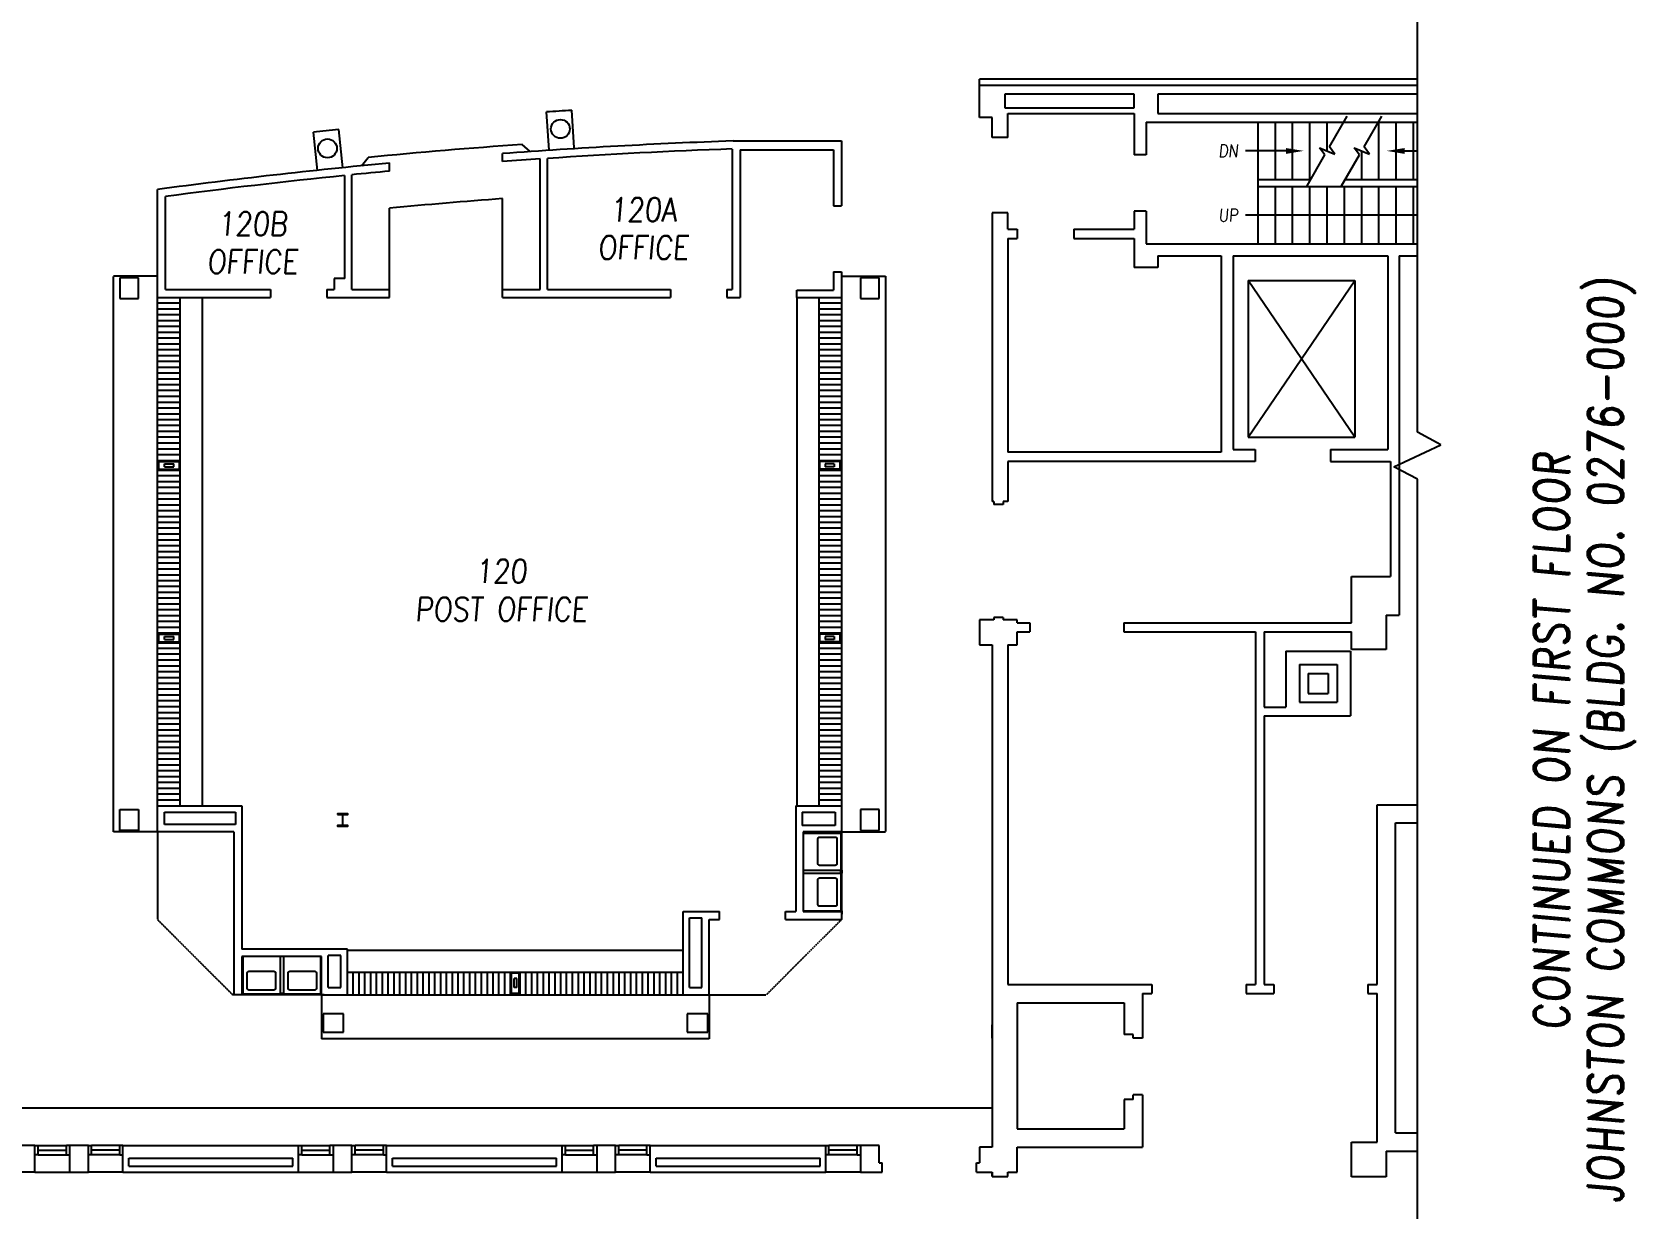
# Model space of a CAD drawing. Extents: x 1352 to 4778, y 442 to 3442.
# Drawn here: x 3756 to 4778, y 1437 to 2187 of the extents above; entities that cross this region are included whole.
import ezdxf
from ezdxf.enums import TextEntityAlignment as Align

# ---------------------------------------------------------------- set-up
doc = ezdxf.new("R2010")
doc.units = 0
doc.header["$MEASUREMENT"] = 0
doc.linetypes.add('HIDDEN', pattern=[0.375, 0.25, -0.125])
for name, color, linetype in [('A-BELOW', 111, 'CONTINUOUS'), ('A-FS-ID', 6, 'CONTINUOUS'), ('A-FS-NM', 6, 'CONTINUOUS'), ('A-GLAZ', 191, 'CONTINUOUS'), ('A-OVHD', 111, 'CONTINUOUS'), ('A-STRS', 4, 'CONTINUOUS'), ('A-WL-EX', 171, 'CONTINUOUS'), ('SHELL', 2, 'CONTINUOUS')]:
    doc.layers.add(name, color=color, linetype=linetype)
doc.styles.add('ROMAND', font='romand', dxfattribs={"width": 0.75, "height": 0.25})
doc.styles.get("Standard").update_dxf_attribs({"font": 'romans.shx', "width": 0.85, "oblique": 5, "height": 15})

msp = doc.modelspace()

# ---------------------------------------------------------------- linework, layer by layer
at = {"layer": 'A-BELOW'}
for p, q in [((4639, 1932.1), (4639, 2524.6)), ((4360, 2153.1), (4360, 2157.1)), ((4639, 2157.1), (4360, 2157.1)), ((4085.6, 2111.8), (4084, 2136.2)), ((4101.7, 2113.4), (4100.2, 2137.3)), ((3954.1, 2100.7), (3951.6, 2125.1)), ((3938, 2098.9), (3935.5, 2123.4)), ((4073.6, 2111), (4068.4, 2115.5)), ((3966, 2101.9), (3970.4, 2107.2)), ((3984, 2023.1), (3984, 2074.9)), ((4056, 2023.1), (4056, 2081)), ((3836, 1694), (3836, 2018)), ((3850.5, 2014.3), (3836.2, 2014.3)), ((3850.5, 1694), (3850.5, 2018)), ((3850.5, 1785.5), (3850.5, 2018)), ((3864.5, 2018), (3864.5, 1694)), ((4243.5, 2018), (4243.5, 1694)), ((4257.5, 2018), (4257.5, 1694)), ((4257.5, 2018), (4257.5, 1785.5)), ((4272, 2014.3), (4257.7, 2014.3)), ((4272, 2018), (4272, 1694)), ((3850.5, 2010.6), (3836.2, 2010.6)), ((3850.5, 2006.9), (3836.2, 2006.9)), ((3850.5, 2003.1), (3836.2, 2003.1)), ((4272, 2010.6), (4257.7, 2010.6)), ((4272, 2006.9), (4257.7, 2006.9)), ((4272, 2003.1), (4257.7, 2003.1)), ((3850.5, 1999.4), (3836.2, 1999.4)), ((3850.5, 1995.7), (3836.2, 1995.7)), ((3850.5, 1992), (3836.2, 1992)), ((4272, 1999.4), (4257.7, 1999.4)), ((4272, 1995.7), (4257.7, 1995.7)), ((4272, 1992), (4257.7, 1992)), ((3850.5, 1988.3), (3836.2, 1988.3)), ((3850.5, 1984.6), (3836.2, 1984.6)), ((4272, 1988.3), (4257.7, 1988.3)), ((4272, 1984.6), (4257.7, 1984.6)), ((3850.5, 1980.9), (3836.2, 1980.9)), ((3850.5, 1977.1), (3836.2, 1977.1)), ((3850.5, 1973.4), (3836.2, 1973.4)), ((3850.5, 1973.4), (3836.2, 1973.4)), ((4272, 1980.9), (4257.7, 1980.9)), ((4272, 1977.1), (4257.7, 1977.1)), ((4272, 1973.4), (4257.7, 1973.4)), ((4272, 1973.4), (4257.7, 1973.4)), ((3850.5, 1969.7), (3836.2, 1969.7)), ((3850.5, 1969.7), (3836.2, 1969.7)), ((3850.5, 1966), (3836.2, 1966)), ((3850.5, 1966), (3836.2, 1966)), ((3850.5, 1962.3), (3836.2, 1962.3)), ((3850.5, 1962.3), (3836.2, 1962.3)), ((4272, 1969.7), (4257.7, 1969.7)), ((4272, 1969.7), (4257.7, 1969.7)), ((4272, 1966), (4257.7, 1966)), ((4272, 1966), (4257.7, 1966)), ((4272, 1962.3), (4257.7, 1962.3)), ((4272, 1962.3), (4257.7, 1962.3)), ((3850.5, 1958.6), (3836.2, 1958.6)), ((3850.5, 1958.6), (3836.2, 1958.6)), ((3850.5, 1954.9), (3836.2, 1954.9)), ((3850.5, 1954.9), (3836.2, 1954.9)), ((3850.5, 1951.1), (3836.2, 1951.1)), ((3850.5, 1951.1), (3836.2, 1951.1)), ((4272, 1958.6), (4257.7, 1958.6)), ((4272, 1958.6), (4257.7, 1958.6)), ((4272, 1954.9), (4257.7, 1954.9)), ((4272, 1954.9), (4257.7, 1954.9)), ((4272, 1951.1), (4257.7, 1951.1)), ((4272, 1951.1), (4257.7, 1951.1)), ((3850.5, 1947.4), (3836.2, 1947.4)), ((3850.5, 1947.4), (3836.2, 1947.4)), ((3850.5, 1943.7), (3836.2, 1943.7)), ((3850.5, 1943.7), (3836.2, 1943.7)), ((4272, 1947.4), (4257.7, 1947.4)), ((4272, 1947.4), (4257.7, 1947.4)), ((4272, 1943.7), (4257.7, 1943.7)), ((4272, 1943.7), (4257.7, 1943.7)), ((3850.5, 1940), (3836.2, 1940)), ((3850.5, 1940), (3836.2, 1940)), ((3850.5, 1936.3), (3836.2, 1936.3)), ((3850.5, 1936.3), (3836.2, 1936.3)), ((3850.5, 1932.6), (3836.2, 1932.6)), ((3850.5, 1932.6), (3836.2, 1932.6)), ((4272, 1940), (4257.7, 1940)), ((4272, 1940), (4257.7, 1940)), ((4272, 1936.3), (4257.7, 1936.3)), ((4272, 1936.3), (4257.7, 1936.3)), ((4272, 1932.6), (4257.7, 1932.6)), ((4272, 1932.6), (4257.7, 1932.6)), ((4654, 1924.1), (4639, 1932.1)), ((3850.5, 1928.9), (3836.2, 1928.9)), ((3850.5, 1928.9), (3836.2, 1928.9)), ((3850.5, 1925.1), (3836.2, 1925.1)), ((3850.5, 1925.1), (3836.2, 1925.1)), ((3850.5, 1921.4), (3836.2, 1921.4)), ((3850.5, 1921.4), (3836.2, 1921.4)), ((4272, 1928.9), (4257.7, 1928.9)), ((4272, 1928.9), (4257.7, 1928.9)), ((4272, 1925.1), (4257.7, 1925.1)), ((4272, 1925.1), (4257.7, 1925.1)), ((4272, 1921.4), (4257.7, 1921.4)), ((4272, 1921.4), (4257.7, 1921.4)), ((4624, 1910.1), (4654, 1924.1)), ((3836, 1914), (3850.5, 1914)), ((3836, 1914), (3850.5, 1914)), ((3836, 1914), (3850.5, 1914)), ((3836, 1914), (3850.5, 1914)), ((3850.5, 1917.7), (3836.2, 1917.7)), ((3850.5, 1917.7), (3836.2, 1917.7)), ((3836.5, 1913.5), (3850, 1913.5)), ((3836.5, 1913.5), (3850, 1913.5)), ((3836.5, 1908.5), (3836.5, 1913.5)), ((3836.5, 1908.5), (3836.5, 1913.5)), ((3837, 1908.5), (3837, 1913.5)), ((3837, 1908.5), (3837, 1913.5)), ((3840.6, 1911.9), (3846.4, 1911.9)), ((3840.6, 1910.1), (3840.6, 1911.9)), ((3840.6, 1911.9), (3846.4, 1911.9)), ((3840.6, 1910.1), (3840.6, 1911.9)), ((3840.6, 1911.9), (3846.4, 1911.9)), ((3840.6, 1910.1), (3840.6, 1911.9)), ((3840.6, 1911.9), (3846.4, 1911.9)), ((3840.6, 1910.1), (3840.6, 1911.9)), ((3846.4, 1910.1), (3846.4, 1911.9)), ((3846.4, 1910.1), (3846.4, 1911.9)), ((3846.4, 1910.1), (3846.4, 1911.9)), ((3846.4, 1910.1), (3846.4, 1911.9)), ((3850, 1908.5), (3850, 1913.5)), ((3850, 1908.5), (3850, 1913.5)), ((4257.5, 1914), (4272, 1914)), ((4257.5, 1914), (4272, 1914)), ((4272, 1917.7), (4257.7, 1917.7)), ((4272, 1917.7), (4257.7, 1917.7)), ((4258, 1913.5), (4258, 1908.5)), ((4258, 1913.5), (4258, 1908.5)), ((4271.5, 1913.5), (4258, 1913.5)), ((4271.5, 1913.5), (4258, 1913.5)), ((4261.6, 1911.9), (4261.6, 1910.1)), ((4261.6, 1911.9), (4261.6, 1910.1)), ((4261.6, 1911.9), (4261.6, 1910.1)), ((4261.6, 1911.9), (4261.6, 1910.1)), ((4267.4, 1911.9), (4261.6, 1911.9)), ((4267.4, 1911.9), (4261.6, 1911.9)), ((4267.4, 1911.9), (4261.6, 1911.9)), ((4267.4, 1911.9), (4261.6, 1911.9)), ((4267.4, 1911.9), (4267.4, 1910.1)), ((4267.4, 1911.9), (4267.4, 1910.1)), ((4267.4, 1911.9), (4267.4, 1910.1)), ((4267.4, 1911.9), (4267.4, 1910.1)), ((4271, 1913.5), (4271, 1908.5)), ((4271, 1913.5), (4271, 1908.5)), ((4271.5, 1913.5), (4271.5, 1908.5)), ((4271.5, 1913.5), (4271.5, 1908.5)), ((3836, 1908), (3850.5, 1908)), ((3836, 1908), (3850.5, 1908)), ((3836, 1908), (3850.5, 1908)), ((3836, 1908), (3850.5, 1908)), ((3850.5, 1904.3), (3836.2, 1904.3)), ((3850.5, 1904.3), (3836.2, 1904.3)), ((3850.5, 1900.6), (3836.2, 1900.6)), ((3850.5, 1900.6), (3836.2, 1900.6)), ((3836.5, 1908.5), (3850, 1908.5)), ((3836.5, 1908.5), (3850, 1908.5)), ((3840.6, 1910.1), (3846.4, 1910.1)), ((3840.6, 1910.1), (3846.4, 1910.1)), ((3840.6, 1910.1), (3846.4, 1910.1)), ((3840.6, 1910.1), (3846.4, 1910.1)), ((4257.5, 1908), (4272, 1908)), ((4257.5, 1908), (4272, 1908)), ((4272, 1904.3), (4257.7, 1904.3)), ((4272, 1904.3), (4257.7, 1904.3)), ((4272, 1900.6), (4257.7, 1900.6)), ((4272, 1900.6), (4257.7, 1900.6)), ((4271.5, 1908.5), (4258, 1908.5)), ((4271.5, 1908.5), (4258, 1908.5)), ((4267.4, 1910.1), (4261.6, 1910.1)), ((4267.4, 1910.1), (4261.6, 1910.1)), ((4267.4, 1910.1), (4261.6, 1910.1)), ((4267.4, 1910.1), (4261.6, 1910.1)), ((4639, 1902.1), (4624, 1910.1)), ((4639, 1342.1), (4639, 1902.1)), ((3850.5, 1896.9), (3836.2, 1896.9)), ((3850.5, 1896.9), (3836.2, 1896.9)), ((3850.5, 1893.1), (3836.2, 1893.1)), ((3850.5, 1893.1), (3836.2, 1893.1)), ((4272, 1896.9), (4257.7, 1896.9)), ((4272, 1896.9), (4257.7, 1896.9)), ((4272, 1893.1), (4257.7, 1893.1)), ((4272, 1893.1), (4257.7, 1893.1)), ((3850.5, 1889.4), (3836.2, 1889.4)), ((3850.5, 1889.4), (3836.2, 1889.4)), ((3850.5, 1885.7), (3836.2, 1885.7)), ((3850.5, 1885.7), (3836.2, 1885.7)), ((3850.5, 1882), (3836.2, 1882)), ((3850.5, 1882), (3836.2, 1882)), ((4272, 1889.4), (4257.7, 1889.4)), ((4272, 1889.4), (4257.7, 1889.4)), ((4272, 1885.7), (4257.7, 1885.7)), ((4272, 1885.7), (4257.7, 1885.7)), ((4272, 1882), (4257.7, 1882)), ((4272, 1882), (4257.7, 1882)), ((3850.5, 1878.3), (3836.2, 1878.3)), ((3850.5, 1878.3), (3836.2, 1878.3)), ((3850.5, 1874.6), (3836.2, 1874.6)), ((3850.5, 1874.6), (3836.2, 1874.6)), ((3850.5, 1870.9), (3836.2, 1870.9)), ((3850.5, 1870.9), (3836.2, 1870.9)), ((4272, 1878.3), (4257.7, 1878.3)), ((4272, 1878.3), (4257.7, 1878.3)), ((4272, 1874.6), (4257.7, 1874.6)), ((4272, 1874.6), (4257.7, 1874.6)), ((4272, 1870.9), (4257.7, 1870.9)), ((4272, 1870.9), (4257.7, 1870.9)), ((3850.5, 1867.1), (3836.2, 1867.1)), ((3850.5, 1867.1), (3836.2, 1867.1)), ((3850.5, 1863.4), (3836.2, 1863.4)), ((3850.5, 1863.4), (3836.2, 1863.4)), ((3850.5, 1859.7), (3836.2, 1859.7)), ((3850.5, 1859.7), (3836.2, 1859.7)), ((4272, 1867.1), (4257.7, 1867.1)), ((4272, 1867.1), (4257.7, 1867.1)), ((4272, 1863.4), (4257.7, 1863.4)), ((4272, 1863.4), (4257.7, 1863.4)), ((4272, 1859.7), (4257.7, 1859.7)), ((4272, 1859.7), (4257.7, 1859.7)), ((3850.5, 1856), (3836.2, 1856)), ((3850.5, 1856), (3836.2, 1856)), ((3850.5, 1852.3), (3836.2, 1852.3)), ((3850.5, 1852.3), (3836.2, 1852.3)), ((4272, 1856), (4257.7, 1856)), ((4272, 1856), (4257.7, 1856)), ((4272, 1852.3), (4257.7, 1852.3)), ((4272, 1852.3), (4257.7, 1852.3)), ((3850.5, 1848.6), (3836.2, 1848.6)), ((3850.5, 1848.6), (3836.2, 1848.6)), ((3850.5, 1844.9), (3836.2, 1844.9)), ((3850.5, 1844.9), (3836.2, 1844.9)), ((3850.5, 1841.1), (3836.2, 1841.1)), ((3850.5, 1841.1), (3836.2, 1841.1)), ((4272, 1848.6), (4257.7, 1848.6)), ((4272, 1848.6), (4257.7, 1848.6)), ((4272, 1844.9), (4257.7, 1844.9)), ((4272, 1844.9), (4257.7, 1844.9)), ((4272, 1841.1), (4257.7, 1841.1)), ((4272, 1841.1), (4257.7, 1841.1)), ((3850.5, 1837.4), (3836.2, 1837.4)), ((3850.5, 1837.4), (3836.2, 1837.4)), ((3850.5, 1833.7), (3836.2, 1833.7)), ((3850.5, 1833.7), (3836.2, 1833.7)), ((3850.5, 1830), (3836.2, 1830)), ((3850.5, 1830), (3836.2, 1830)), ((4272, 1837.4), (4257.7, 1837.4)), ((4272, 1837.4), (4257.7, 1837.4)), ((4272, 1833.7), (4257.7, 1833.7)), ((4272, 1833.7), (4257.7, 1833.7)), ((4272, 1830), (4257.7, 1830)), ((4272, 1830), (4257.7, 1830)), ((3850.5, 1826.3), (3836.2, 1826.3)), ((3850.5, 1826.3), (3836.2, 1826.3)), ((3850.5, 1822.6), (3836.2, 1822.6)), ((3850.5, 1822.6), (3836.2, 1822.6)), ((3850.5, 1818.9), (3836.2, 1818.9)), ((3850.5, 1818.9), (3836.2, 1818.9)), ((4272, 1826.3), (4257.7, 1826.3)), ((4272, 1826.3), (4257.7, 1826.3)), ((4272, 1822.6), (4257.7, 1822.6)), ((4272, 1822.6), (4257.7, 1822.6)), ((4272, 1818.9), (4257.7, 1818.9)), ((4272, 1818.9), (4257.7, 1818.9)), ((3850.5, 1815.1), (3836.2, 1815.1)), ((3850.5, 1815.1), (3836.2, 1815.1)), ((3850.5, 1811.4), (3836.2, 1811.4)), ((3850.5, 1811.4), (3836.2, 1811.4)), ((4272, 1815.1), (4257.7, 1815.1)), ((4272, 1815.1), (4257.7, 1815.1)), ((4272, 1811.4), (4257.7, 1811.4)), ((4272, 1811.4), (4257.7, 1811.4)), ((3836, 1804), (3850.5, 1804)), ((3836, 1798), (3850.5, 1798)), ((3850.5, 1807.7), (3836.2, 1807.7)), ((3850.5, 1807.7), (3836.2, 1807.7)), ((3850.5, 1804), (3836.2, 1804)), ((3836.5, 1798.5), (3836.5, 1803.5)), ((3836.5, 1803.5), (3850, 1803.5)), ((3836.5, 1798.5), (3850, 1798.5)), ((3837, 1798.5), (3837, 1803.5)), ((3840.6, 1800.1), (3840.6, 1801.9)), ((3840.6, 1801.9), (3846.4, 1801.9)), ((3840.6, 1800.1), (3846.4, 1800.1)), ((3846.4, 1800.1), (3846.4, 1801.9)), ((3850, 1798.5), (3850, 1803.5)), ((4257.5, 1804), (4272, 1804)), ((4257.5, 1798), (4272, 1798)), ((4272, 1807.7), (4257.7, 1807.7)), ((4272, 1807.7), (4257.7, 1807.7)), ((4272, 1804), (4257.7, 1804)), ((4258, 1803.5), (4258, 1798.5)), ((4271.5, 1803.5), (4258, 1803.5)), ((4271.5, 1798.5), (4258, 1798.5)), ((4261.6, 1801.9), (4261.6, 1800.1)), ((4261.6, 1801.9), (4261.6, 1800.1)), ((4267.4, 1801.9), (4261.6, 1801.9)), ((4267.4, 1801.9), (4261.6, 1801.9)), ((4267.4, 1800.1), (4261.6, 1800.1)), ((4267.4, 1800.1), (4261.6, 1800.1)), ((4267.4, 1801.9), (4267.4, 1800.1)), ((4267.4, 1801.9), (4267.4, 1800.1)), ((4271, 1803.5), (4271, 1798.5)), ((4271.5, 1803.5), (4271.5, 1798.5)), ((3850.5, 1794.3), (3836, 1794.3)), ((3850.3, 1790.6), (3836, 1790.6)), ((4272, 1794.3), (4257.7, 1794.3)), ((4272, 1790.6), (4257.7, 1790.6)), ((3850.5, 1786.9), (3836, 1786.9)), ((3850.5, 1783.1), (3836, 1783.1)), ((3850.5, 1779.4), (3836, 1779.4)), ((4272, 1786.9), (4257.7, 1786.9)), ((4272, 1783.1), (4257.7, 1783.1)), ((4272, 1779.4), (4257.7, 1779.4)), ((3850.5, 1775.7), (3836, 1775.7)), ((3850.5, 1772), (3836, 1772)), ((3850.5, 1768.3), (3836, 1768.3)), ((4272, 1775.7), (4257.7, 1775.7)), ((4272, 1772), (4257.7, 1772)), ((4272, 1768.3), (4257.7, 1768.3)), ((3850.5, 1764.6), (3836, 1764.6)), ((3850.5, 1760.9), (3836, 1760.9)), ((3850.5, 1757.1), (3836, 1757.1)), ((4272, 1764.6), (4257.7, 1764.6)), ((4272, 1760.9), (4257.7, 1760.9)), ((4272, 1757.1), (4257.7, 1757.1)), ((3850.5, 1753.4), (3836, 1753.4)), ((3850.5, 1749.7), (3836, 1749.7)), ((4272, 1753.4), (4257.7, 1753.4)), ((4272, 1749.7), (4257.7, 1749.7)), ((3850.5, 1746), (3836, 1746)), ((3850.5, 1742.3), (3836, 1742.3)), ((3850.5, 1738.6), (3836, 1738.6)), ((4272, 1746), (4257.7, 1746)), ((4272, 1742.3), (4257.7, 1742.3)), ((4272, 1738.6), (4257.7, 1738.6)), ((3850.5, 1734.9), (3836, 1734.9)), ((3850.5, 1731.1), (3836, 1731.1)), ((3850.5, 1727.4), (3836, 1727.4)), ((4272, 1734.9), (4257.7, 1734.9)), ((4272, 1731.1), (4257.7, 1731.1)), ((4272, 1727.4), (4257.7, 1727.4)), ((3850.5, 1723.7), (3836, 1723.7)), ((3850.5, 1720), (3836, 1720)), ((3850.5, 1716.3), (3836, 1716.3)), ((4272, 1723.7), (4257.7, 1723.7)), ((4272, 1720), (4257.7, 1720)), ((4272, 1716.3), (4257.7, 1716.3)), ((3850.5, 1712.6), (3836, 1712.6)), ((3850.5, 1708.9), (3836, 1708.9)), ((4272, 1712.6), (4257.7, 1712.6)), ((4272, 1708.9), (4257.7, 1708.9)), ((3850.5, 1705.1), (3836, 1705.1)), ((3850.5, 1701.4), (3836, 1701.4)), ((3850.5, 1697.7), (3836, 1697.7)), ((4272, 1705.1), (4257.7, 1705.1)), ((4272, 1701.4), (4257.7, 1701.4)), ((4272, 1697.7), (4257.7, 1697.7)), ((4271.5, 1677), (4272, 1677)), ((4271.5, 1676.5), (4272, 1676.5)), ((4272, 1679.1), (4272, 1626.7)), ((4272, 1679.1), (4272.1, 1679.1)), ((4272, 1677.1), (4272.1, 1677.1)), ((4272.1, 1677.1), (4272.1, 1679.1)), ((4247.5, 1653.1), (4272.1, 1653.1)), ((4247.5, 1651.1), (4272.1, 1651.1)), ((4271.3, 1653.5), (4271.5, 1653.5)), ((4271.3, 1650.7), (4271.5, 1650.7)), ((4271.5, 1653.7), (4272, 1653.7)), ((4271.5, 1653.2), (4272, 1653.2)), ((4271.5, 1651), (4272, 1651)), ((4271.5, 1650.5), (4272, 1650.5)), ((4272.1, 1653.1), (4272.1, 1651.1)), ((4247.5, 1627.2), (4271.3, 1627.2)), ((4271.3, 1627.5), (4271.3, 1627.2)), ((4271.3, 1627.5), (4271.5, 1627.5)), ((4271.5, 1627.7), (4272, 1627.7)), ((4271.5, 1627.2), (4272, 1627.2)), ((4272, 1627.1), (4272.1, 1627.1)), ((4272, 1625.1), (4272.1, 1625.1)), ((4272.1, 1627.1), (4272.1, 1625.1)), ((3890.4, 1598.1), (3890.4, 1574.4)), ((3914.3, 1598.1), (3914.3, 1573.5)), ((3916.3, 1598.1), (3916.3, 1573.5)), ((3957.1, 1602.1), (4171.1, 1602.1)), ((3957.1, 1588.1), (4171.1, 1588.1)), ((3960.8, 1573.6), (3960.8, 1588.1)), ((3964.6, 1573.6), (3964.6, 1588.1)), ((3968.3, 1573.6), (3968.3, 1588.1)), ((3972, 1573.6), (3972, 1588.1)), ((3975.7, 1573.6), (3975.7, 1588.1)), ((3979.4, 1573.6), (3979.4, 1588.1)), ((3983.1, 1573.6), (3983.1, 1588.1)), ((3986.8, 1573.6), (3986.8, 1588.1)), ((3990.6, 1573.6), (3990.6, 1588.1)), ((3994.3, 1573.6), (3994.3, 1588.1)), ((3998, 1573.6), (3998, 1588.1)), ((4001.7, 1573.6), (4001.7, 1588.1)), ((4005.4, 1573.6), (4005.4, 1588.1)), ((4009.1, 1573.6), (4009.1, 1588.1)), ((4012.8, 1573.6), (4012.8, 1588.1)), ((4016.6, 1573.6), (4016.6, 1588.1)), ((4020.3, 1573.6), (4020.3, 1588.1)), ((4024, 1573.6), (4024, 1588.1)), ((4027.7, 1573.6), (4027.7, 1588.1)), ((4031.4, 1573.6), (4031.4, 1587.9)), ((4035.1, 1573.6), (4035.1, 1588.1)), ((4038.8, 1573.6), (4038.8, 1588.1)), ((4042.6, 1573.6), (4042.6, 1588.1)), ((4046.3, 1573.6), (4046.3, 1588.1)), ((4050, 1573.6), (4050, 1588.1)), ((4053.7, 1573.6), (4053.7, 1588.1)), ((4057.4, 1573.6), (4057.4, 1588.1)), ((4061.1, 1573.6), (4061.1, 1588.1)), ((4061.6, 1574.1), (4061.6, 1587.6)), ((4061.6, 1587.6), (4066.6, 1587.6)), ((4063.3, 1578.2), (4063.3, 1584)), ((4065, 1584), (4063.3, 1584)), ((4063.3, 1578.2), (4063.3, 1584)), ((4065, 1584), (4063.3, 1584)), ((4065, 1578.2), (4065, 1584)), ((4065, 1578.2), (4065, 1584)), ((4066.6, 1574.1), (4066.6, 1587.6)), ((4067.1, 1573.6), (4067.1, 1588.1)), ((4070.8, 1573.6), (4070.8, 1588.1)), ((4074.6, 1573.6), (4074.6, 1588.1)), ((4078.3, 1573.6), (4078.3, 1588.1)), ((4082, 1573.6), (4082, 1588.1)), ((4085.7, 1573.6), (4085.7, 1588.1)), ((4089.4, 1573.6), (4089.4, 1588.1)), ((4093.1, 1573.6), (4093.1, 1588.1)), ((4096.8, 1573.6), (4096.8, 1588.1)), ((4100.6, 1573.6), (4100.6, 1587.9)), ((4104.3, 1573.6), (4104.3, 1588.1)), ((4108, 1573.6), (4108, 1588.1)), ((4111.7, 1573.6), (4111.7, 1588.1)), ((4115.4, 1573.6), (4115.4, 1588.1)), ((4119.1, 1573.6), (4119.1, 1588.1)), ((4122.8, 1573.6), (4122.8, 1588.1)), ((4126.6, 1573.6), (4126.6, 1588.1)), ((4130.3, 1573.6), (4130.3, 1588.1)), ((4134, 1573.6), (4134, 1588.1)), ((4137.7, 1573.6), (4137.7, 1588.1)), ((4141.4, 1573.6), (4141.4, 1588.1)), ((4145.1, 1573.6), (4145.1, 1588.1)), ((4148.8, 1573.6), (4148.8, 1588.1)), ((4152.6, 1573.6), (4152.6, 1588.1)), ((4156.3, 1573.6), (4156.3, 1588.1)), ((4160, 1573.6), (4160, 1588.1)), ((4163.7, 1573.6), (4163.7, 1588.1)), ((4167.4, 1573.6), (4167.4, 1588.1)), ((3888.3, 1573.6), (3888.3, 1573.5)), ((3890.3, 1573.5), (3888.3, 1573.5)), ((3942.3, 1573.6), (3889.9, 1573.6)), ((3890.3, 1573.6), (3890.3, 1573.5)), ((3890.6, 1574.4), (3890.4, 1574.4)), ((3890.4, 1574.1), (3890.4, 1573.6)), ((3890.6, 1574.4), (3890.6, 1574.1)), ((3890.9, 1574.1), (3890.9, 1573.6)), ((3913.6, 1574.1), (3913.6, 1573.6)), ((3913.9, 1574.4), (3913.9, 1574.1)), ((3914.1, 1574.1), (3914.1, 1573.6)), ((3916.3, 1573.5), (3914.3, 1573.5)), ((3916.4, 1574.1), (3916.4, 1573.6)), ((3916.6, 1574.4), (3916.6, 1574.1)), ((3916.9, 1574.1), (3916.9, 1573.6)), ((3939.6, 1574.1), (3939.6, 1573.6)), ((3940.1, 1574.1), (3940.1, 1573.6)), ((3940.3, 1573.6), (3940.3, 1573.5)), ((3940.3, 1573.5), (3942.3, 1573.5)), ((3942.3, 1573.6), (3942.3, 1573.5)), ((3957.1, 1573.6), (4171.1, 1573.6)), ((4061.6, 1574.6), (4066.6, 1574.6)), ((4061.6, 1574.1), (4066.6, 1574.1)), ((4065, 1578.2), (4063.3, 1578.2)), ((4065, 1578.2), (4063.3, 1578.2)), ((3760, 1477.6), (3778, 1477.6)), ((3760, 1471.6), (3778, 1471.6)), ((3812, 1477.6), (3794, 1477.6)), ((3812, 1471.6), (3794, 1471.6)), ((3928, 1477.6), (3946, 1477.6)), ((3928, 1471.6), (3946, 1471.6)), ((3980, 1477.6), (3962, 1477.6)), ((3980, 1471.6), (3962, 1471.6)), ((4096, 1477.6), (4114, 1477.6)), ((4096, 1471.6), (4114, 1471.6)), ((4148, 1477.6), (4130, 1477.6)), ((4148, 1471.6), (4130, 1471.6)), ((4282, 1477.6), (4264, 1477.6)), ((4282, 1471.6), (4264, 1471.6)), ((3758, 1460.6), (3780, 1460.6)), ((3814, 1460.6), (3792, 1460.6)), ((3926, 1460.6), (3948, 1460.6)), ((3982, 1460.6), (3960, 1460.6)), ((4094, 1460.6), (4116, 1460.6)), ((4150, 1460.6), (4128, 1460.6)), ((4284, 1460.6), (4262, 1460.6))]:
    msp.add_line(p, q, dxfattribs=at)
at = {"layer": 'A-BELOW', "linetype": 'HIDDEN'}
for p, q in [((4247.5, 1676.7), (4271.5, 1676.7)), ((4271.5, 1677.5), (4271.5, 1653.2)), ((4271.3, 1653.5), (4271.3, 1650.7)), ((4271.5, 1651), (4271.5, 1627.2)), ((3939.9, 1598.1), (3939.9, 1574.1)), ((3914.1, 1574.1), (3890.4, 1574.1)), ((3916.6, 1574.4), (3913.9, 1574.4)), ((3940.6, 1574.1), (3916.4, 1574.1))]:
    msp.add_line(p, q, dxfattribs=at)
at = {"layer": 'A-BELOW'}
for points in [[(4257, 1657.1), (4257, 1673.1, -0.414214), (4258, 1674.1), (4268, 1674.1, -0.414214), (4269, 1673.1), (4269, 1657.1, -0.414214), (4268, 1656.1), (4258, 1656.1, -0.414214)], [(4257, 1631.1), (4257, 1647.1, -0.414214), (4258, 1648.1), (4268, 1648.1, -0.414214), (4269, 1647.1), (4269, 1631.1, -0.414214), (4268, 1630.1), (4258, 1630.1, -0.414214)], [(3894.3, 1588.6), (3910.3, 1588.6, -0.414214), (3911.3, 1587.6), (3911.3, 1577.6, -0.414214), (3910.3, 1576.6), (3894.3, 1576.6, -0.414214), (3893.3, 1577.6), (3893.3, 1587.6, -0.414214)], [(3920.3, 1588.6), (3936.3, 1588.6, -0.414214), (3937.3, 1587.6), (3937.3, 1577.6, -0.414214), (3936.3, 1576.6), (3920.3, 1576.6, -0.414214), (3919.3, 1577.6), (3919.3, 1587.6, -0.414214)]]:
    msp.add_lwpolyline(points, format="xyb", close=True, dxfattribs=at)
at = {"layer": 'A-BELOW', "linetype": 'Continuous'}
for start, end in [(93.5645, 93.8089), (95.8102, 96.054)]:
    msp.add_arc((4336.6, -1659.1), 3803.7, start, end, dxfattribs=at)
at = {"layer": 'A-BELOW'}
for radius, start, end in [(3784.1, 94.0647, 95.5544), (3750.6, 94.2911, 95.395)]:
    msp.add_arc((4336.6, -1659.1), radius, start, end, dxfattribs=at)
at = {"layer": 'A-GLAZ'}
for p, q in [((3758, 1477.6), (3760, 1477.6)), ((3760, 1471.6), (3758, 1471.6)), ((3760, 1471.6), (3760, 1477.6)), ((3760, 1474.6), (3778, 1474.6)), ((3780, 1477.6), (3778, 1477.6)), ((3778, 1471.6), (3778, 1477.6)), ((3778, 1471.6), (3780, 1471.6)), ((3792, 1477.6), (3794, 1477.6)), ((3794, 1471.6), (3792, 1471.6)), ((3794, 1471.6), (3794, 1477.6)), ((3812, 1474.6), (3794, 1474.6)), ((3814, 1477.6), (3812, 1477.6)), ((3812, 1471.6), (3812, 1477.6)), ((3812, 1471.6), (3814, 1471.6)), ((3926, 1477.6), (3928, 1477.6)), ((3928, 1471.6), (3926, 1471.6)), ((3928, 1471.6), (3928, 1477.6)), ((3928, 1474.6), (3946, 1474.6)), ((3948, 1477.6), (3946, 1477.6)), ((3946, 1471.6), (3946, 1477.6)), ((3946, 1471.6), (3948, 1471.6)), ((3960, 1477.6), (3962, 1477.6)), ((3962, 1471.6), (3960, 1471.6)), ((3962, 1471.6), (3962, 1477.6)), ((3980, 1474.6), (3962, 1474.6)), ((3982, 1477.6), (3980, 1477.6)), ((3980, 1471.6), (3980, 1477.6)), ((3980, 1471.6), (3982, 1471.6)), ((4094, 1477.6), (4096, 1477.6)), ((4096, 1471.6), (4094, 1471.6)), ((4096, 1471.6), (4096, 1477.6)), ((4096, 1474.6), (4114, 1474.6)), ((4116, 1477.6), (4114, 1477.6)), ((4114, 1471.6), (4114, 1477.6)), ((4114, 1471.6), (4116, 1471.6)), ((4128, 1477.6), (4130, 1477.6)), ((4130, 1471.6), (4128, 1471.6)), ((4130, 1471.6), (4130, 1477.6)), ((4148, 1474.6), (4130, 1474.6)), ((4150, 1477.6), (4148, 1477.6)), ((4148, 1471.6), (4148, 1477.6)), ((4148, 1471.6), (4150, 1471.6)), ((4262, 1477.6), (4264, 1477.6)), ((4264, 1471.6), (4262, 1471.6)), ((4264, 1471.6), (4264, 1477.6)), ((4282, 1474.6), (4264, 1474.6)), ((4284, 1477.6), (4282, 1477.6)), ((4282, 1471.6), (4282, 1477.6)), ((4282, 1471.6), (4284, 1471.6))]:
    msp.add_line(p, q, dxfattribs=at)
at = {"layer": 'A-OVHD', "linetype": 'HIDDEN'}
for p, q in [((3836, 2031.5), (3808, 2031.5)), ((3808, 1785.5), (3808, 2031.5)), ((3808, 1677.5), (3808, 2031.5)), ((4272, 2031.5), (4300, 2031.5)), ((4300, 2031.5), (4300, 1785.5)), ((4300, 2031.5), (4300, 1677.5)), ((3836, 1677.5), (3836, 1621.6)), ((4272, 1677.5), (4300, 1677.5)), ((3836, 1621.6), (3884, 1573.6)), ((4272, 1621.6), (4224, 1573.6)), ((3884.8, 1573.6), (3884, 1573.6)), ((3940.6, 1573.6), (3940.6, 1545.6)), ((4187.6, 1573.6), (4187.6, 1545.6)), ((4187.6, 1573.6), (4224, 1573.6)), ((4187.6, 1545.6), (3940.6, 1545.6)), ((3740, 1501.6), (4368, 1501.6))]:
    msp.add_line(p, q, dxfattribs=at)
at = {"layer": 'A-OVHD'}
msp.add_line((3836, 1677.5), (3808, 1677.5), dxfattribs=at)
at = {"layer": 'A-STRS', "linetype": 'Continuous'}
for p, q in [((4537.5, 2093.1), (4537.5, 2129.6)), ((4548.5, 2093.1), (4548.5, 2129.6)), ((4559.5, 2093.1), (4559.5, 2129.6)), ((4570.5, 2093.1), (4570.5, 2129.6)), ((4581.5, 2111.4), (4581.5, 2129.6)), ((4614.5, 2093.1), (4614.5, 2129.6)), ((4625.5, 2093.1), (4625.5, 2129.6)), ((4636.5, 2093.1), (4636.5, 2129.6)), ((4603.5, 2093.1), (4603.5, 2111.4)), ((4537.5, 2052.1), (4537.5, 2088.6)), ((4548.5, 2052.1), (4548.5, 2088.6)), ((4559.5, 2052.1), (4559.5, 2088.6)), ((4570.5, 2052.1), (4570.5, 2088.6)), ((4581.5, 2052.1), (4581.5, 2088.6)), ((4592.5, 2052.1), (4592.5, 2088.6)), ((4603.5, 2052.1), (4603.5, 2088.6)), ((4614.5, 2052.1), (4614.5, 2088.6)), ((4625.5, 2052.1), (4625.5, 2088.6)), ((4636.5, 2052.1), (4636.5, 2088.6))]:
    msp.add_line(p, q, dxfattribs=at)
at = {"layer": 'A-STRS'}
for p, q in [((4583, 2114), (4594.3, 2133.6)), ((4605, 2114), (4616.3, 2133.6)), ((4555.3, 2111.4), (4529.5, 2111.4)), ((4568.7, 2089.1), (4580, 2108.8)), ((4580, 2108.8), (4576.6, 2113.3)), ((4576.6, 2113.3), (4586.4, 2109.4)), ((4586.4, 2109.4), (4583, 2114)), ((4590.7, 2089.1), (4602, 2108.8)), ((4602, 2108.8), (4598.6, 2113.3)), ((4598.6, 2113.3), (4608.4, 2109.4)), ((4608.4, 2109.4), (4605, 2114)), ((4630.8, 2111.4), (4639, 2111.4)), ((4537.5, 2088.6), (4537.5, 2093.1)), ((4537.5, 2093.1), (4571, 2093.1)), ((4537.5, 2088.6), (4639, 2088.6)), ((4593, 2093.1), (4639, 2093.1)), ((4639, 2070.4), (4529.5, 2070.4)), ((4531.1, 2028.9), (4599.1, 2028.9)), ((4599.1, 1928.9), (4531.1, 2028.9)), ((4531.1, 1928.9), (4599.1, 2028.9)), ((4531.1, 2028.9), (4531.1, 1928.9)), ((4599.1, 2028.9), (4599.1, 1928.9)), ((4531.1, 1928.9), (4599.1, 1928.9))]:
    msp.add_line(p, q, dxfattribs=at)
for points in [[(4555.3, 2113.2), (4555.3, 2109.5), (4566.5, 2111.4)], [(4630.8, 2113.2), (4630.8, 2109.5), (4619.5, 2111.4)]]:
    msp.add_solid(points, dxfattribs=at)
at = {"layer": 'A-WL-EX', "linetype": 'Continuous'}
for p, q in [((4360, 2132.6), (4360, 2153.1)), ((4376, 2147.6), (4376, 2138.9)), ((4458.5, 2138.9), (4458.5, 2147.6)), ((4473.5, 2147.6), (4473.5, 2135.2)), ((4368, 2132.6), (4360, 2132.6)), ((4473.5, 2044.5), (4473.5, 2037.1)), ((4473.5, 2037.1), (4458.5, 2037.1)), ((4597, 1840.1), (4621.9, 1840.1)), ((4360, 1812.6), (4360, 1796.6)), ((4369, 1812.6), (4360, 1812.6)), ((4384, 1812.6), (4375, 1812.6)), ((4384, 1810.6), (4384, 1812.6)), ((4384, 1810.6), (4392, 1810.6)), ((4452, 1810.6), (4597, 1810.6)), ((4619, 1815.6), (4619, 1793.6)), ((4384, 1796.6), (4384, 1805)), ((4384, 1805), (4392, 1805)), ((4452, 1805), (4535.8, 1805)), ((4541.4, 1805), (4597, 1805)), ((4597, 1793.6), (4597, 1805)), ((4360, 1796.6), (4368, 1796.6)), ((4378, 1796.6), (4384, 1796.6)), ((4555.1, 1792.6), (4596.4, 1792.6)), ((4619, 1793.6), (4597, 1793.6)), ((4563.8, 1784), (4587.8, 1784)), ((4569.4, 1778.4), (4582.1, 1778.4)), ((4541.4, 1757), (4555.1, 1757)), ((4563.8, 1760), (4587.8, 1760)), ((4569.4, 1765.6), (4582.1, 1765.6)), ((4541.4, 1751.4), (4596.4, 1751.4)), ((4613.4, 1694.7), (4639, 1694.7)), ((4625, 1683.1), (4639, 1683.1)), ((4378, 1580.1), (4469.8, 1580.1)), ((4463.8, 1574.5), (4469.8, 1574.5)), ((4529.8, 1580.1), (4535.8, 1580.1)), ((4529.8, 1574.5), (4547.4, 1574.5)), ((4541.4, 1580.1), (4547.4, 1580.1)), ((4607.4, 1580.1), (4613.4, 1580.1)), ((4607.4, 1574.5), (4613.4, 1574.5)), ((4384, 1568.5), (4452.1, 1568.5)), ((4625, 1485.6), (4639, 1485.6)), ((3792, 1477.6), (3780, 1477.6)), ((3780, 1477.6), (3780, 1460.6)), ((3792, 1460.6), (3792, 1477.6)), ((3948, 1477.6), (3948, 1460.6)), ((3960, 1477.6), (3948, 1477.6)), ((3960, 1460.6), (3960, 1477.6)), ((4128, 1477.6), (4116, 1477.6)), ((4116, 1477.6), (4116, 1460.6)), ((4128, 1460.6), (4128, 1477.6)), ((4296, 1477.6), (4284, 1477.6)), ((4284, 1477.6), (4284, 1460.6)), ((4296, 1466.6), (4296, 1477.6)), ((4360, 1476.6), (4360, 1466.6)), ((4368, 1476.6), (4360, 1476.6)), ((4384, 1460.6), (4384, 1476.6)), ((4597, 1457.6), (4597, 1479.6)), ((4597, 1479.6), (4613.4, 1479.6)), ((4619, 1474), (4619, 1457.6)), ((4619, 1474), (4639, 1474)), ((3780, 1460.6), (3792, 1460.6)), ((3948, 1460.6), (3960, 1460.6)), ((4116, 1460.6), (4128, 1460.6)), ((4284, 1460.6), (4298, 1460.6)), ((4378, 1460.6), (4384, 1460.6)), ((4619, 1457.6), (4597, 1457.6))]:
    msp.add_line(p, q, dxfattribs=at)
at = {"layer": 'A-WL-EX'}
for p, q in [((4639, 2153.1), (4360, 2153.1)), ((4458.5, 2147.6), (4376, 2147.6)), ((4639, 2147.6), (4473.5, 2147.6)), ((4376, 2138.9), (4458.5, 2138.9)), ((4378, 2120), (4378, 2135.2)), ((4378, 2135.2), (4458.5, 2135.2)), ((4458.5, 2135.2), (4458.5, 2108.9)), ((4473.5, 2135.2), (4639, 2135.2)), ((4368, 2120), (4368, 2132.6)), ((4466.1, 2129.6), (4466.1, 2108.9)), ((4466.1, 2129.6), (4639, 2129.6)), ((4202.9, 2117.8), (4272, 2117.8)), ((4272, 2117.8), (4272, 2076.3)), ((4378, 2120), (4368, 2120)), ((4056, 2104.6), (4056, 2109.7)), ((4080, 2023.1), (4080, 2106.3)), ((4084.6, 2023.1), (4084.6, 2106.6)), ((4202.4, 2112.6), (4202.4, 2023.1)), ((4207.5, 2112.1), (4207.5, 2018)), ((4207.5, 2112.1), (4266.9, 2112.1)), ((4266.9, 2112.1), (4266.9, 2076.3)), ((4466.1, 2108.9), (4458.5, 2108.9)), ((3955.4, 2030.1), (3955.4, 2095.7)), ((3960, 2023.1), (3960, 2096.2)), ((3984, 2098.5), (3984, 2103.7)), ((3836, 2018), (3836, 2086.8)), ((3841.1, 2023.1), (3841.1, 2082.3)), ((4266.9, 2076.3), (4272, 2076.3)), ((4378, 2072), (4368, 2072)), ((4368, 2072), (4368, 1888)), ((4378, 2061.6), (4378, 2072)), ((4466.1, 2072.9), (4458.5, 2072.9)), ((4458.5, 2072.9), (4458.5, 2061.6)), ((4466.1, 2072.9), (4466.1, 2052.1)), ((4378, 2061.6), (4384, 2061.6)), ((4378, 2055.6), (4384, 2055.6)), ((4378, 2055.6), (4378, 1919.5)), ((4384, 2061.6), (4384, 2055.6)), ((4420, 2061.6), (4420, 2055.6)), ((4420, 2061.6), (4458.5, 2061.6)), ((4420, 2055.6), (4458.5, 2055.6)), ((4458.5, 2055.6), (4458.5, 2037.1)), ((4466.1, 2052.1), (4639, 2052.1)), ((4473.5, 2044.5), (4514, 2044.5)), ((4514, 2044.5), (4514, 1919.5)), ((4521.6, 2044.5), (4620.1, 2044.5)), ((4521.6, 2044.5), (4521.6, 1921.1)), ((4620.1, 2044.5), (4620.1, 1921.1)), ((4627.4, 2044.5), (4639, 2044.5)), ((4627.4, 2044.5), (4627.4, 1815.6)), ((4266.9, 2034.3), (4266.9, 2022.6)), ((4266.9, 2034.3), (4272, 2034.3)), ((4272, 2034.3), (4272, 2018)), ((3823.9, 2030.6), (3812.1, 2030.6)), ((3812.1, 2030.6), (3812.1, 2017.4)), ((3823.9, 2017.4), (3823.9, 2030.6)), ((3841.1, 2023.1), (3908, 2023.1)), ((3908, 2023.1), (3908, 2018)), ((3944, 2023.1), (3948.6, 2023.1)), ((3944, 2023.1), (3944, 2018)), ((3955.4, 2030.1), (3948.6, 2030.1)), ((3948.6, 2030.1), (3948.6, 2023.1)), ((3960, 2023.1), (3984, 2023.1)), ((3984, 2018), (3984, 2023.1)), ((4056, 2018), (4056, 2023.1)), ((4056, 2023.1), (4080, 2023.1)), ((4084.6, 2023.1), (4162.9, 2023.1)), ((4162.9, 2023.1), (4162.9, 2018)), ((4198.9, 2023.1), (4202.4, 2023.1)), ((4198.9, 2023.1), (4198.9, 2018)), ((4243.5, 2018), (4243.5, 2022.6)), ((4243.5, 2022.6), (4266.9, 2022.6)), ((4295.9, 2030.6), (4284.1, 2030.6)), ((4284.1, 2030.6), (4284.1, 2017.4)), ((4295.9, 2017.4), (4295.9, 2030.6)), ((3812.1, 2017.4), (3823.9, 2017.4)), ((3836, 2018), (3908, 2018)), ((3944, 2018), (3984, 2018)), ((4056, 2018), (4162.9, 2018)), ((4198.9, 2018), (4207.5, 2018)), ((4243.5, 2018), (4272, 2018)), ((4284.1, 2017.4), (4295.9, 2017.4)), ((4521.6, 1921.1), (4535.6, 1921.1)), ((4535.6, 1921.1), (4535.6, 1913.5)), ((4583.6, 1921.1), (4583.6, 1913.5)), ((4583.6, 1921.1), (4620.1, 1921.1)), ((4514, 1919.5), (4378, 1919.5)), ((4378, 1913.5), (4378, 1888)), ((4535.6, 1913.5), (4378, 1913.5)), ((4583.6, 1913.5), (4621.9, 1913.5)), ((4621.9, 1913.5), (4621.9, 1840.1)), ((4369, 1888), (4368, 1888)), ((4369, 1888), (4369, 1886)), ((4375, 1886), (4369, 1886)), ((4378, 1888), (4375, 1888)), ((4375, 1888), (4375, 1886)), ((4597, 1810.6), (4597, 1840.1)), ((4369, 1814), (4369, 1812.6)), ((4375, 1814), (4369, 1814)), ((4375, 1814), (4375, 1812.6)), ((4392, 1810.6), (4392, 1805)), ((4452, 1810.6), (4452, 1805)), ((4619, 1815.6), (4627.4, 1815.6)), ((4535.8, 1805), (4535.8, 1580.1)), ((4541.4, 1805), (4541.4, 1757)), ((4368, 1796.6), (4368, 1476.6)), ((4378, 1796.6), (4378, 1580.1)), ((4555.1, 1792.6), (4555.1, 1757)), ((4596.4, 1792.6), (4596.4, 1751.4)), ((4563.8, 1784), (4563.8, 1760)), ((4569.4, 1778.4), (4569.4, 1765.6)), ((4582.1, 1778.4), (4582.1, 1765.6)), ((4587.8, 1784), (4587.8, 1760)), ((4541.4, 1751.4), (4541.4, 1580.1)), ((3812.1, 1691.6), (3823.9, 1691.6)), ((3812.1, 1678.4), (3812.1, 1691.6)), ((3823.9, 1691.6), (3823.9, 1678.4)), ((3836, 1694), (3889.9, 1694)), ((3836, 1677.5), (3836, 1694)), ((3840.6, 1689.9), (3885.8, 1689.9)), ((3840.6, 1682.1), (3840.6, 1689.9)), ((3885.8, 1689.9), (3885.8, 1682.1)), ((3889.9, 1694), (3889.9, 1602.7)), ((4242.9, 1694), (4272, 1694)), ((4242.9, 1694), (4242.9, 1626.7)), ((4247, 1689.9), (4267.9, 1689.9)), ((4247, 1689.9), (4267.4, 1689.9)), ((4247, 1689.9), (4247, 1681.6)), ((4247, 1689.9), (4247, 1681.6)), ((4267.9, 1689.9), (4267.9, 1681.6)), ((4272, 1694), (4272, 1677.5)), ((4295.9, 1691.6), (4284.1, 1691.6)), ((4284.1, 1691.6), (4284.1, 1678.4)), ((4295.9, 1678.4), (4295.9, 1691.6)), ((4613.4, 1580.1), (4613.4, 1694.7)), ((3823.9, 1678.4), (3812.1, 1678.4)), ((3884.8, 1677.5), (3836, 1677.5)), ((3885.8, 1682.1), (3840.6, 1682.1)), ((3884.8, 1677.5), (3884.8, 1573.6)), ((4267.9, 1681.6), (4247, 1681.6)), ((4267.4, 1681.6), (4247, 1681.6)), ((4247.5, 1677.5), (4247.5, 1626.7)), ((4272, 1677.5), (4247.5, 1677.5)), ((4284.1, 1678.4), (4295.9, 1678.4)), ((4625, 1485.6), (4625, 1683.1)), ((4171.1, 1626.7), (4194.3, 1626.7)), ((4171.1, 1573.6), (4171.1, 1626.7)), ((4194.3, 1621.6), (4194.3, 1626.7)), ((4236.3, 1626.7), (4242.9, 1626.7)), ((4236.3, 1621.6), (4236.3, 1626.7)), ((4247.5, 1626.7), (4272, 1626.7)), ((4247.5, 1626.7), (4272, 1626.7)), ((4272, 1626.7), (4272, 1621.6)), ((4175.2, 1622.6), (4183, 1622.6)), ((4175.2, 1578.2), (4175.2, 1622.6)), ((4183, 1578.2), (4183, 1622.6)), ((4187.6, 1621.6), (4194.3, 1621.6)), ((4187.6, 1573.6), (4187.6, 1621.6)), ((4236.3, 1621.6), (4272, 1621.6)), ((3957.1, 1602.7), (3889.9, 1602.7)), ((3889.9, 1598.1), (3889.9, 1573.6)), ((3940.6, 1598.1), (3889.9, 1598.1)), ((3940.6, 1573.6), (3940.6, 1598.1)), ((3953, 1598.6), (3944.8, 1598.6)), ((3944.8, 1578.2), (3944.8, 1598.6)), ((3953, 1578.2), (3953, 1598.6)), ((3957.1, 1573.6), (3957.1, 1602.7)), ((3889.9, 1573.6), (3884.8, 1573.6)), ((3940.6, 1573.6), (3957.1, 1573.6)), ((3944.8, 1578.2), (3953, 1578.2)), ((4171.1, 1573.6), (4187.6, 1573.6)), ((4175.2, 1578.2), (4183, 1578.2)), ((4463.8, 1574.5), (4463.8, 1545.9)), ((4469.8, 1580.1), (4469.8, 1574.5)), ((4529.8, 1580.1), (4529.8, 1574.5)), ((4547.4, 1580.1), (4547.4, 1574.5)), ((4607.4, 1580.1), (4607.4, 1574.5)), ((4613.4, 1479.6), (4613.4, 1574.5)), ((4384, 1568.5), (4384, 1488.2)), ((4452.1, 1568.5), (4452.1, 1548.4)), ((3954.7, 1561.5), (3941.6, 1561.5)), ((3941.6, 1561.5), (3941.6, 1549.7)), ((3954.7, 1549.7), (3954.7, 1561.5)), ((4186.7, 1561.5), (4173.6, 1561.5)), ((4173.6, 1561.5), (4173.6, 1549.7)), ((4186.7, 1549.7), (4186.7, 1561.5)), ((4368, 1545.9), (4368, 1554.4)), ((3941.6, 1549.7), (3954.7, 1549.7)), ((4173.6, 1549.7), (4186.7, 1549.7)), ((4457.8, 1548.4), (4452.1, 1548.4)), ((4457.8, 1545.9), (4457.8, 1548.4)), ((4463.8, 1545.9), (4457.8, 1545.9)), ((4457.8, 1506.9), (4452.1, 1506.9)), ((4452.1, 1506.9), (4452.1, 1488.2)), ((4463.8, 1509.9), (4457.8, 1509.9)), ((4457.8, 1506.9), (4457.8, 1509.9)), ((4463.8, 1509.9), (4463.8, 1476.6)), ((4384, 1488.2), (4452.1, 1488.2)), ((3758, 1477.6), (3740, 1477.6)), ((3758, 1460.6), (3758, 1477.6)), ((3814, 1460.6), (3814, 1477.6)), ((3814, 1477.6), (3926, 1477.6)), ((3926, 1460.6), (3926, 1477.6)), ((3982, 1460.6), (3982, 1477.6)), ((3982, 1477.6), (4094, 1477.6)), ((4094, 1460.6), (4094, 1477.6)), ((4150, 1460.6), (4150, 1477.6)), ((4150, 1477.6), (4262, 1477.6)), ((4262, 1460.6), (4262, 1477.6)), ((4384, 1476.6), (4463.8, 1476.6)), ((3817.8, 1464.4), (3817.8, 1469.6)), ((3817.8, 1469.6), (3922.3, 1469.6)), ((3817.8, 1464.4), (3922.3, 1464.4)), ((3922.3, 1464.4), (3922.3, 1469.6)), ((3985.8, 1464.4), (3985.8, 1469.6)), ((3985.8, 1469.6), (4090.3, 1469.6)), ((3985.8, 1464.4), (4090.3, 1464.4)), ((4090.3, 1464.4), (4090.3, 1469.6)), ((4153.8, 1464.4), (4153.8, 1469.6)), ((4153.8, 1469.6), (4258.3, 1469.6)), ((4153.8, 1464.4), (4258.3, 1464.4)), ((4258.3, 1464.4), (4258.3, 1469.6)), ((4296, 1466.6), (4298, 1466.6)), ((4298, 1460.6), (4298, 1466.6)), ((4358, 1466.6), (4360, 1466.6)), ((4358, 1460.6), (4358, 1466.6)), ((3758, 1460.6), (3646, 1460.6)), ((3814, 1460.6), (3926, 1460.6)), ((3982, 1460.6), (4094, 1460.6)), ((4150, 1460.6), (4262, 1460.6)), ((4358, 1460.6), (4368, 1460.6)), ((4368, 1457.9), (4368, 1460.6)), ((4368, 1460.6), (4368, 1457.9)), ((4368, 1457.9), (4378, 1457.9)), ((4378, 1457.9), (4378, 1460.6))]:
    msp.add_line(p, q, dxfattribs=at)
msp.add_lwpolyline([(3950.8, 1688.6), (3953.5, 1688.6, -0.414214), (3953.9, 1688.2), (3953.9, 1681.8, -0.414214), (3953.5, 1681.4), (3950.8, 1681.4), (3950.8, 1681.1), (3957.3, 1681.1), (3957.3, 1681.4), (3954.5, 1681.4, -0.414214), (3954.1, 1681.8), (3954.1, 1688.2, -0.414214), (3954.5, 1688.6), (3957.3, 1688.6), (3957.3, 1688.9), (3950.8, 1688.9)], format="xyb", close=True, dxfattribs=at)
for centre in [(4092.8, 2125.4), (3944.4, 2113)]:
    msp.add_circle(centre, 6, dxfattribs=at)
for radius, start, end in [(3779.2, 92.028, 94.2586), (3774.1, 93.8991, 94.2644), (3774.1, 92.0387, 93.8287), (3779.2, 95.354, 97.6124), (3774.1, 95.7979, 97.5443), (3774.1, 95.3613, 95.7274)]:
    msp.add_arc((4336.6, -1659.1), radius, start, end, dxfattribs=at)

# ---------------------------------------------------------------- texts
at = {"layer": 'A-FS-ID', "oblique": 5, "width": 0.85}
for s, p in [('120A', (4145.6, 2074)), ('120B', (3896.6, 2065)), ('120', (4055.1, 1843.6))]:
    msp.add_text(s, height=15, dxfattribs=at).set_placement(p, align=Align.MIDDLE)
at = {"layer": 'A-FS-NM', "oblique": 5, "width": 0.85}
for s, p in [('OFFICE', (4145.6, 2049.8)), ('OFFICE', (3896.6, 2040.8)), ('POST OFFICE', (4055.1, 1819.3))]:
    msp.add_text(s, height=15, dxfattribs=at).set_placement(p, align=Align.MIDDLE)
at = {"layer": 'A-STRS', "oblique": 5, "width": 0.85}
for s, p in [('DN', (4518.5, 2111.4)), ('UP', (4518.5, 2070.4))]:
    msp.add_text(s, height=8, dxfattribs=at).set_placement(p, align=Align.MIDDLE)
at = {"layer": 'SHELL', "style": 'ROMAND', "oblique": 5, "width": 0.85}
for s, p in [('JOHNSTON COMMONS (BLDG. NO. 0276-000)', (4760.5, 1735)), ('CONTINUED ON FIRST FLOOR', (4724.5, 1735))]:
    msp.add_text(s, height=22.5, rotation=90, dxfattribs=at).set_placement(p, align=Align.MIDDLE)

doc.saveas('drawing.dxf')
